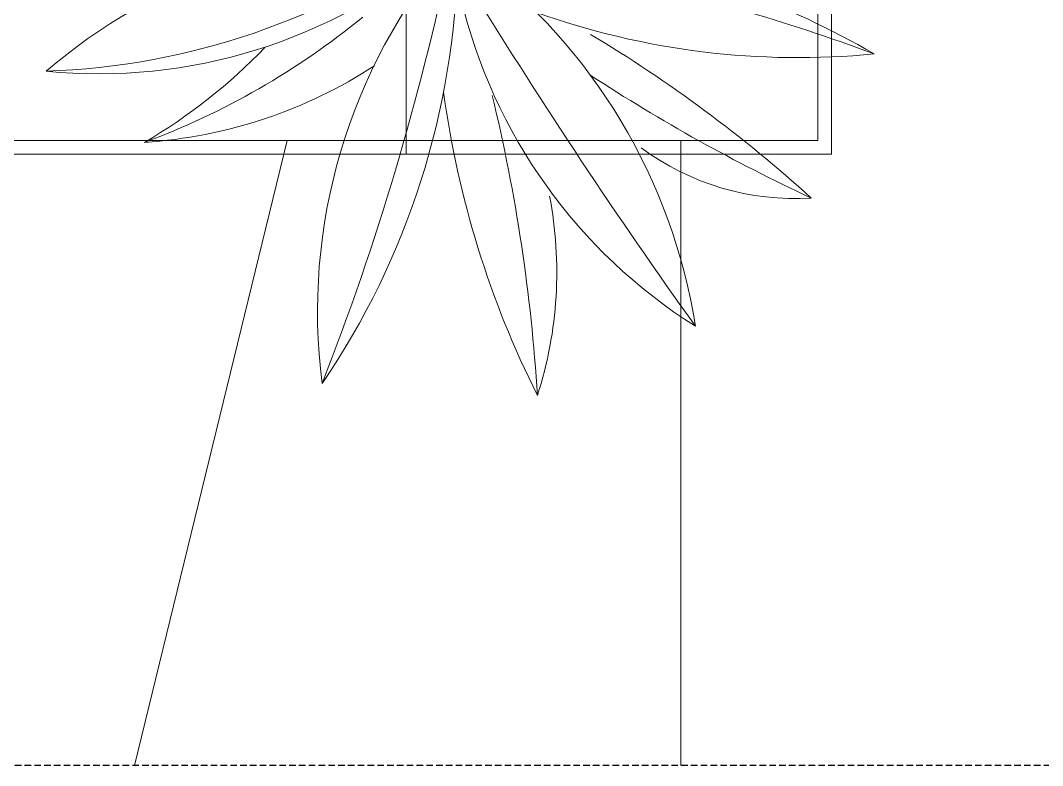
# Model space of a CAD drawing. Header units: millimetres. Extents: x 46404 to 154333, y -1327 to 55734.
# Drawn here: x 60171 to 60916, y 50102 to 50645 of the extents above; entities that cross this region are included whole.
import ezdxf

# ---------------------------------------------------------------- set-up
doc = ezdxf.new("R2010")
doc.units = ezdxf.units.MM
doc.linetypes.add('Dash - Tight', pattern=[4.5, 3, -1.5])
doc.linetypes.add('Hidden', pattern=[7.14375, 4.7625, -2.38125])
for name, color, linetype, lineweight in [('A-DETL-GENF-2', 92, 'Dash - Tight', 18), ('A-DETL-GENF-3', 92, 'Hidden', 25), ('A-DETL-THIN', 151, 'Continuous', 18), ('A-FLOR', 192, 'Continuous', 18), ('A-WALL', 113, 'Continuous', 18), ('G-IMPT-2', 8, 'Continuous', 18), ('L-PLNT', 71, 'Continuous', 18)]:
    doc.layers.add(name, color=color, linetype=linetype, lineweight=lineweight)

# ---------------------------------------------------------------- blocks, each defined once
blk = doc.blocks.new('CAY DUA VAN PHAT - CAY DUA VAN PHAT_dwg-2253781-TKCS_RAMP NKT 1 - MẶT BẰNG')
at = {"layer": 'G-IMPT-2'}
for centre, radius, start, end in [((1505.2, 811.2), 822.3, 139.4024, 182.222), ((-165.6, 1381.8), 1047, 324.1916, 358.058), ((110.7, 1269.5), 773.9, 319.7296, 5.697), ((-62.1, 1592.2), 1116.8, 320.6802, 339.5986), ((272.8, 1621.1), 825.6, 313.9588, 329.5669), ((288.4, 1248.6), 697.7, 326.9057, 356.2457), ((1231.1, 130.1), 820.5, 82.645, 130.2275), ((-95.4, 4605.1), 3931.2, 281.7668, 291.3553), ((695.3, 1884.1), 1137.9, 271.0634, 304.2767), ((719.3, -637.8), 1417.7, 63.4093, 82.2197), ((594.7, -15.7), 778.2, 32.2613, 76.6297), ((1382.2, 1223.8), 834.2, 217.0531, 261.0676), ((-3578, -6349.7), 8300, 54.40802, 58.45357), ((1508, 3142.6), 2517.3, 256.4051, 266.4905), ((-274.9, 250.4), 1135.9, 354.3681, 19.6563), ((1173.7, 1190.3), 588.6, 259.1512, 287.8197), ((2568.5, 1594.9), 2029.5, 210.8992, 222.2343), ((-1244.6, -845.1), 2548.6, 24.9673, 33.2653), ((2056.7, 827.6), 1384.6, 191.6383, 209.8274), ((3456.5, 1105.5), 2774.7, 191.9083, 200.385), ((691.4, 254.8), 375.2, 356.3118, 36.6378)]:
    blk.add_arc(centre, radius, start, end, dxfattribs=at)
blk = doc.blocks.new('CAY DUA VAN PHAT - CAY DUA VAN PHAT_dwg-V4-TKCS_RAMP NKT 1 - MẶT BẰNG')
at = {"layer": 'G-IMPT-2'}
for centre, radius, start, end in [((1505.2, 811.2), 822.3, 139.4024, 182.222), ((-165.6, 1381.8), 1047, 324.1916, 358.058), ((110.7, 1269.5), 773.9, 319.7296, 5.697), ((-62.1, 1592.2), 1116.8, 320.6802, 339.5986), ((272.8, 1621.1), 825.6, 313.9588, 329.5669), ((288.4, 1248.6), 697.7, 326.9057, 356.2457), ((1231.1, 130.1), 820.5, 82.645, 130.2275), ((-95.4, 4605.1), 3931.2, 281.7668, 291.3553), ((695.3, 1884.1), 1137.9, 271.0634, 304.2767), ((719.3, -637.8), 1417.7, 63.4093, 82.2197), ((594.7, -15.7), 778.2, 32.2613, 76.6297), ((1382.2, 1223.8), 834.2, 217.0531, 261.0676), ((-3578, -6349.7), 8300, 54.40802, 58.45357), ((1508, 3142.6), 2517.3, 256.4051, 266.4905), ((-274.9, 250.4), 1135.9, 354.3681, 19.6563), ((1173.7, 1190.3), 588.6, 259.1512, 287.8197), ((2568.5, 1594.9), 2029.5, 210.8992, 222.2343), ((-1244.6, -845.1), 2548.6, 24.9673, 33.2653), ((2056.7, 827.6), 1384.6, 191.6383, 209.8274), ((3456.5, 1105.5), 2774.7, 191.9083, 200.385), ((691.4, 254.8), 375.2, 356.3118, 36.6378)]:
    blk.add_arc(centre, radius, start, end, dxfattribs=at)
blk = doc.blocks.new('CAY DUA VAN PHAT - CAY DUA VAN PHAT-V5-TKCS_RAMP NKT 1 - MẶT BẰNG')
at = {"extrusion": (0, 0, -1), "xscale": 0.5, "yscale": 0.5, "zscale": -0.5, "rotation": 180}
for name in ['CAY DUA VAN PHAT - CAY DUA VAN PHAT_dwg-2253781-TKCS_RAMP NKT 1 - MẶT BẰNG', 'CAY DUA VAN PHAT - CAY DUA VAN PHAT_dwg-V4-TKCS_RAMP NKT 1 - MẶT BẰNG']:
    blk.add_blockref(name, (151.82, 370.52), dxfattribs=at)
blk = doc.blocks.new('BORDER VIEW - BORDER VIEW-2373697-TKCS_RAMP NKT 1 - MẶT BẰNG')
at = {"layer": 'A-DETL-GENF-3'}
blk.add_line((13706.48, 0), (150, 0), dxfattribs=at)

msp = doc.modelspace()

# ---------------------------------------------------------------- linework, layer by layer
at = {"layer": 'A-DETL-THIN'}
for p, q in [((60652.56, 50557.93), (57252.64, 50557.93)), ((60254.31, 50101.94), (60365.75, 50557.93)), ((60652.56, 50101.94), (60652.56, 50557.93))]:
    msp.add_line(p, q, dxfattribs=at)
at = {"layer": 'A-FLOR'}
for p, q in [((60652.56, 50547.93), (60652.56, 50101.94)), ((60652.56, 50101.94), (60652.56, 50547.93))]:
    msp.add_line(p, q, dxfattribs=at)
at = {"layer": 'A-WALL'}
for p, q in [((60752.56, 54456.42), (60752.56, 50557.93)), ((60762.56, 54456.42), (60762.56, 50547.93)), ((60452.49, 50667.93), (60452.49, 50547.93)), ((57252.6, 50557.93), (60752.56, 50557.93)), ((60762.56, 50547.93), (57252.6, 50547.93))]:
    msp.add_line(p, q, dxfattribs=at)

# ---------------------------------------------------------------- block references
at = {"layer": 'A-DETL-GENF-2'}
msp.add_blockref('BORDER VIEW - BORDER VIEW-2373697-TKCS_RAMP NKT 1 - MẶT BẰNG', (47372.64, 50101.94), dxfattribs=at)
at = {"layer": 'L-PLNT', "rotation": 270.0000000000003}
msp.add_blockref('CAY DUA VAN PHAT - CAY DUA VAN PHAT-V5-TKCS_RAMP NKT 1 - MẶT BẰNG', (60492.56, 50896.94), dxfattribs=at)

doc.saveas('drawing.dxf')
